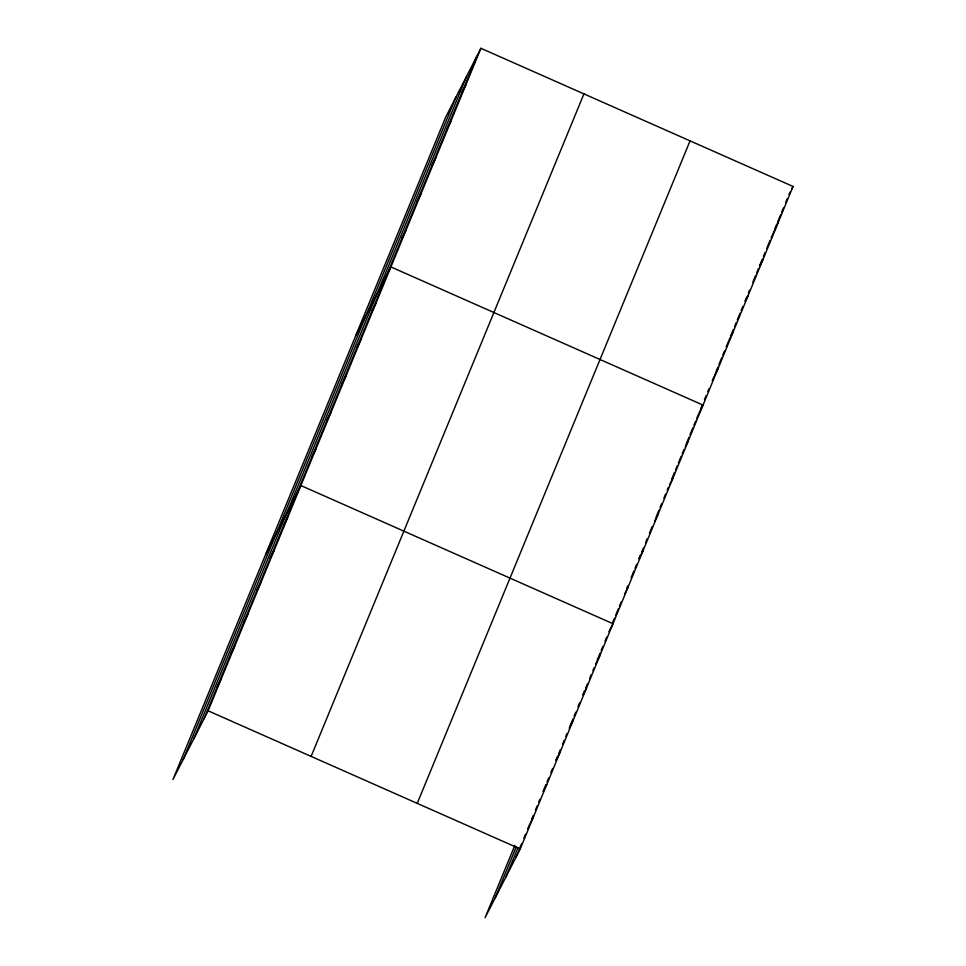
<?xml version="1.0" encoding="UTF-8"?>
<svg xmlns="http://www.w3.org/2000/svg" width="966" height="966" viewBox="0 0 966 966"><rect width="100%" height="100%" fill="white"/><g stroke="black" fill="none" stroke-linecap="round" stroke-linejoin="round"><path stroke-width="1.45" d="M183.19 759.505L456.012 96.998M193.755 738.869L466.578 76.362M204.007 718.837L476.83 56.33M480.935 48.3L445.761 117.031L172.938 779.538L208.113 710.807L480.935 48.3L793.062 186.462L520.239 848.969L485.065 917.7L514.878 845.298M311.112 756.402L583.935 93.895M417.24 803.374L690.062 140.867M495.317 897.668L516.303 846.723M505.882 877.031L518.03 847.532M516.134 856.999L521.652 843.584M523.862 838.222L525.516 834.201M527.726 828.84L529.38 824.819M531.59 819.458L533.244 815.425M535.454 810.063L537.108 806.042M538.762 802.022L539.873 799.341M543.182 791.299L545.947 784.597M547.046 781.905L548.7 777.884M550.91 772.522L552.576 768.501M557.539 756.438L555.885 760.459L559.99 752.429M558.65 753.758L560.304 749.737M562.514 744.363L564.168 740.342M565.822 736.321L566.921 733.641M570.242 725.599L572.995 718.897M574.106 716.217L575.76 712.196M577.97 706.822L579.624 702.801M582.945 694.759L584.599 690.738M585.698 688.058L587.352 684.037M589.562 678.675L591.216 674.642M592.883 670.621L593.981 667.941M597.29 659.899L600.055 653.197M601.166 650.516L602.82 646.495M605.03 641.134L606.684 637.101M612.782 622.297L614.448 618.252M615.559 615.547L618.337 608.797M619.447 606.105L621.114 602.047M626.68 588.56L627.791 585.855M631.124 577.765L633.901 571.015M635.012 568.31L636.679 564.265M640.567 554.822L638.9 558.867L643.006 550.837M641.678 552.117L643.344 548.072M645.566 542.675L647.232 538.63M649.466 533.22L652.243 526.482M656.131 517.027L658.909 510.277M660.019 507.585L661.686 503.54M663.908 498.142L665.574 494.085M667.24 490.04L668.351 487.347M671.696 479.245L674.473 472.495M675.584 469.802L677.251 465.745M678.361 463.052L681.139 456.302M682.25 453.597L683.916 449.552M686.138 444.155L688.915 437.405M690.026 434.712L692.815 427.962M693.926 425.257L695.592 421.212M696.703 418.52L698.37 414.462M700.592 409.065L702.258 405.02M704.48 399.622L706.146 395.577M707.812 391.52L708.923 388.827M712.256 380.725L713.934 376.68M716.156 371.282L717.823 367.237M718.933 364.532L721.711 357.782M722.822 355.09L724.488 351.032M726.154 346.987L728.376 341.59M730.598 336.192L733.375 329.442M734.486 326.75L736.164 322.692M737.275 320L740.053 313.25M741.163 310.545L742.83 306.5M745.052 301.102L746.718 297.057M748.384 293.012L749.495 290.307M752.828 282.205L755.605 275.467M756.716 272.762L758.395 268.717M759.505 266.012L762.283 259.262M763.394 256.57L765.06 252.524M766.726 248.467L770.059 240.377M771.17 237.672L778.053 222.904M775.058 228.23L776.724 224.184M777.835 221.48L780.625 214.73M781.736 212.037L783.402 207.98M785.624 202.582L787.29 198.537M461.82 92.76L465.926 84.742M446.823 129.203L450.929 121.173M431.814 165.645L435.92 157.615M416.805 202.075L420.91 194.045M401.796 238.517L405.913 230.488M355.73 335.661L390.904 266.93L703.031 405.092L698.925 413.122M371.789 311.39L375.895 303.36M356.78 347.832L360.898 339.803M341.783 384.263L345.888 376.245M326.774 420.705L330.879 412.675M311.764 457.135L315.87 449.118M265.698 554.279L300.873 485.548L612.999 623.722L608.894 631.74M283.509 525.758L287.614 517.728M270.263 557.937L274.368 549.908M257.004 590.117L261.11 582.087M243.758 622.297L247.864 614.267M230.5 654.477L234.617 646.447M217.253 686.657L221.359 678.627M788.956 194.492L790.321 191.811M791.697 189.143L793.062 186.462M759.626 266.024L763.055 259.335M745.305 301.126L748.046 295.777M728.932 340.237L733.037 332.219M714.611 375.339L718.04 368.65M685.292 446.884L688.021 441.522M669.595 484.654L673.024 477.965M654.586 521.097L658.015 514.407M624.579 593.969L628.009 587.28M595.636 663.92L599.741 655.89M583.066 694.759L586.495 688.07M569.131 728.279L573.236 720.25M543.315 791.299L546.744 784.609M530.068 823.479L533.486 816.789M208.113 710.807L520.239 848.969"/></g></svg>
